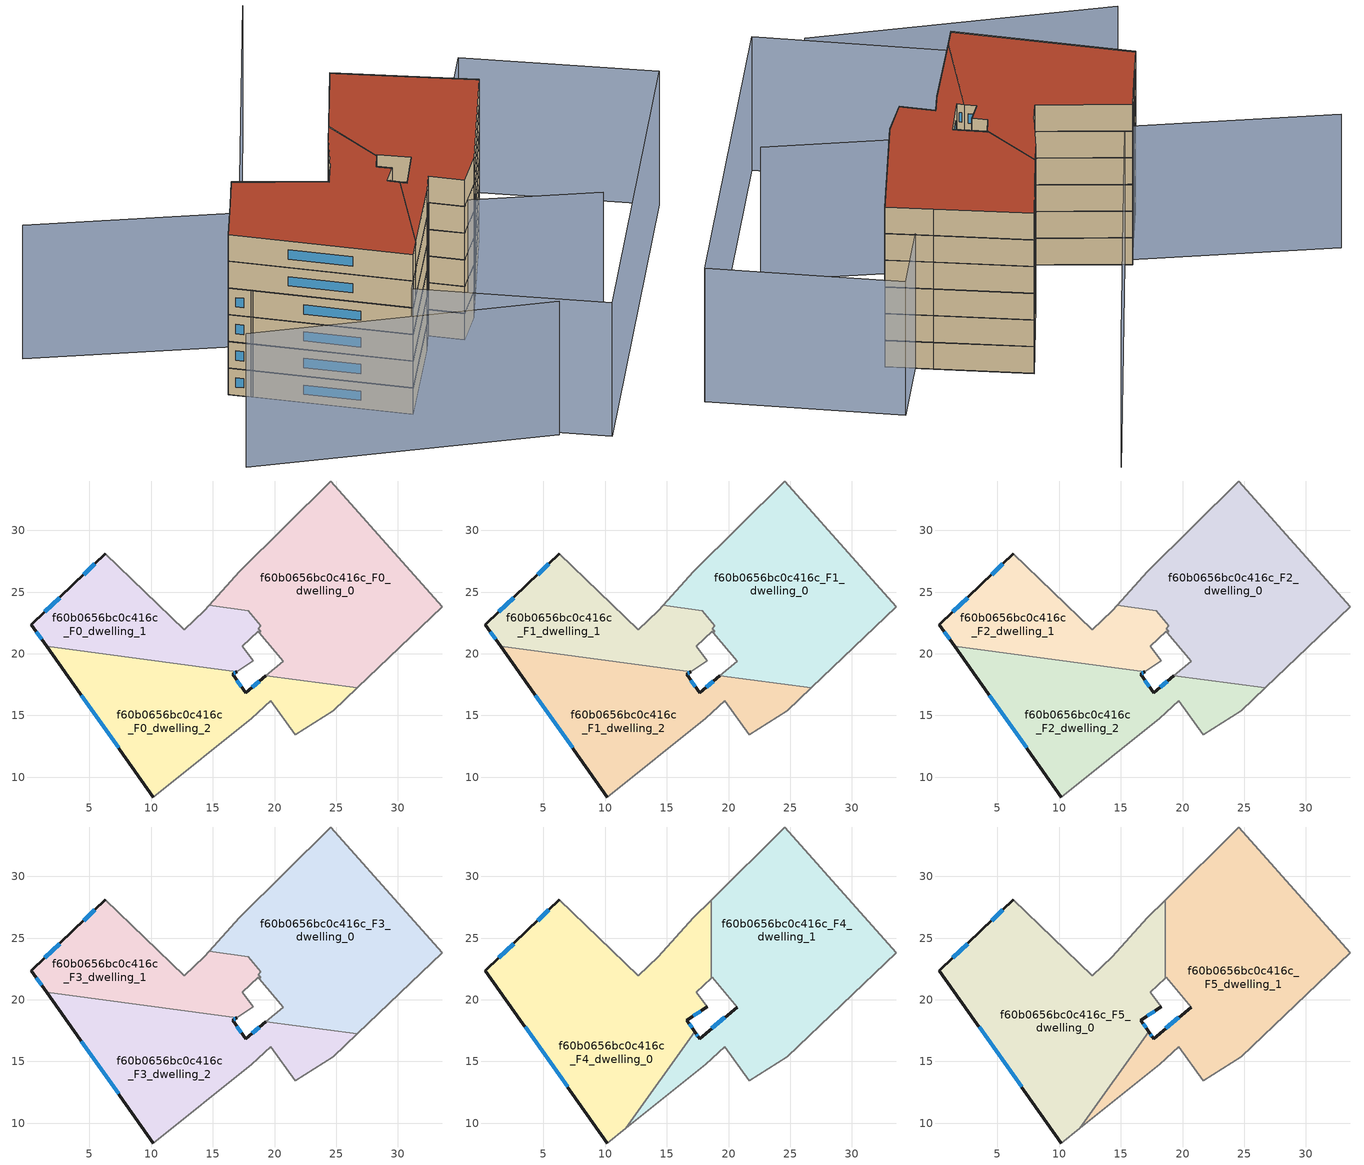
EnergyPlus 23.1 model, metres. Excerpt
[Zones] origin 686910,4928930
f60b0656bc0c416c_F0_dwelling_0
 floor ground (EU_floor_Construction): 33.6,23.81 30.67,27.1 24.55,34.01 17.16,26.65 14.7,23.92 17.87,23.49 18.9,22.26 18.68,22.05 18.88,21.82 18.76,21.72 20.69,19.41 19.29,18.23 26.7,17.23 z0
 wall adiabatic (EU_wall_Construction): 17.87,23.49 14.7,23.92 17.16,26.65 24.55,34.01 30.67,27.1 33.6,23.81 26.7,17.23 19.29,18.23 20.69,19.41 18.77,21.72 z0:3
 wall to f60b0656bc0c416c_F0_dwelling_1 (EU_wall_Construction): 18.76,21.72 18.88,21.82 18.68,22.05 18.9,22.26 17.87,23.49 z0:3
f60b0656bc0c416c_F0_dwelling_1
 floor ground (EU_floor_Construction): 18.29,19.43 17.39,20.63 18.67,21.83 18.76,21.72 18.88,21.82 18.68,22.05 18.9,22.26 17.87,23.49 14.7,23.92 14.31,23.48 12.7,21.95 6.26,28.1 3.68,25.62 0.28,22.37 1.52,20.62 16.92,18.55 z0
 wall outside (EU_wall_Construction): 1.52,20.62 0.28,22.37 3.68,25.62 6.26,28.1 z0:3
 wall adiabatic (EU_wall_Construction): 18.77,21.72 18.67,21.83 17.39,20.63 18.29,19.43 16.92,18.55 / 6.26,28.1 12.7,21.95 14.31,23.48 14.7,23.92 17.86,23.49 z0:3
 wall to f60b0656bc0c416c_F0_dwelling_2 (EU_wall_Construction): 16.92,18.55 1.52,20.62 z0:3
 window (EU_Window_Construction): 1.12,21.19 0.68,21.8 / 1.38,23.43 2.57,24.57 / 4.52,26.43 5.42,27.3 z0.98:2.02
f60b0656bc0c416c_F0_dwelling_2
 floor ground (EU_floor_Construction): 21.69,13.42 24.77,15.39 26.7,17.23 19.29,18.23 17.65,16.84 16.61,18.34 16.92,18.55 1.52,20.62 10.19,8.39 18.17,14.76 19.71,16.21 z0
 wall outside (EU_wall_Construction): 10.19,8.39 1.52,20.62 / 16.92,18.55 16.61,18.34 17.65,16.84 19.29,18.23 z0:3
 wall adiabatic (EU_wall_Construction): 19.29,18.23 26.7,17.23 24.77,15.39 21.69,13.42 19.71,16.21 18.17,14.76 10.19,8.39 z0:3
 window (EU_Window_Construction): 16.95,17.85 17.31,17.33 / 18.18,17.29 18.75,17.78 / 7.37,12.37 4.34,16.64 / 16.82,18.48 16.71,18.41 z0.98:2.02
f60b0656bc0c416c_F1_dwelling_0
 floor to f60b0656bc0c416c_F0_dwelling_0 (EU_floor_Construction): 33.6,23.81 30.67,27.1 24.55,34.01 17.16,26.65 14.7,23.92 17.87,23.49 18.9,22.26 18.68,22.05 18.88,21.82 18.76,21.72 20.69,19.41 19.29,18.23 26.7,17.23 z3
 wall adiabatic (EU_wall_Construction): 17.87,23.49 14.7,23.92 17.16,26.65 24.55,34.01 30.67,27.1 33.6,23.81 26.7,17.23 19.29,18.23 20.69,19.41 18.77,21.72 z3:6
 wall to f60b0656bc0c416c_F1_dwelling_1 (EU_wall_Construction): 18.76,21.72 18.88,21.82 18.68,22.05 18.9,22.26 17.87,23.49 z3:6
f60b0656bc0c416c_F1_dwelling_1
 floor to f60b0656bc0c416c_F0_dwelling_1 (EU_floor_Construction): 18.29,19.43 17.39,20.63 18.67,21.83 18.76,21.72 18.88,21.82 18.68,22.05 18.9,22.26 17.87,23.49 14.7,23.92 14.31,23.48 12.7,21.95 6.26,28.1 3.68,25.62 0.28,22.37 1.52,20.62 16.92,18.55 z3
 wall outside (EU_wall_Construction): 1.52,20.62 0.28,22.37 3.68,25.62 6.26,28.1 z3:6
 wall adiabatic (EU_wall_Construction): 18.77,21.72 18.67,21.83 17.39,20.63 18.29,19.43 16.92,18.55 / 6.26,28.1 12.7,21.95 14.31,23.48 14.7,23.92 17.86,23.49 z3:6
 wall to f60b0656bc0c416c_F1_dwelling_2 (EU_wall_Construction): 16.92,18.55 1.52,20.62 z3:6
 window (EU_Window_Construction): 1.12,21.19 0.68,21.8 / 1.38,23.43 2.57,24.57 / 4.52,26.43 5.42,27.3 z3.98:5.02
f60b0656bc0c416c_F1_dwelling_2
 floor to f60b0656bc0c416c_F0_dwelling_2 (EU_floor_Construction): 21.69,13.42 24.77,15.39 26.7,17.23 19.29,18.23 17.65,16.84 16.61,18.34 16.92,18.55 1.52,20.62 10.19,8.39 18.17,14.76 19.71,16.21 z3
 wall outside (EU_wall_Construction): 10.19,8.39 1.52,20.62 / 16.92,18.55 16.61,18.34 17.65,16.84 19.29,18.23 z3:6
 wall adiabatic (EU_wall_Construction): 19.29,18.23 26.7,17.23 24.77,15.39 21.69,13.42 19.71,16.21 18.17,14.76 10.19,8.39 z3:6
 window (EU_Window_Construction): 16.95,17.85 17.31,17.33 / 18.18,17.29 18.75,17.78 / 7.37,12.37 4.34,16.64 / 16.82,18.48 16.71,18.41 z3.98:5.02
f60b0656bc0c416c_F2_dwelling_0
 floor to f60b0656bc0c416c_F1_dwelling_0 (EU_floor_Construction): 33.6,23.81 30.67,27.1 24.55,34.01 17.16,26.65 14.7,23.92 17.87,23.49 18.9,22.26 18.68,22.05 18.88,21.82 18.76,21.72 20.69,19.41 19.29,18.23 26.7,17.23 z6
 wall adiabatic (EU_wall_Construction): 17.87,23.49 14.7,23.92 17.16,26.65 24.55,34.01 30.67,27.1 33.6,23.81 26.7,17.23 19.29,18.23 20.69,19.41 18.77,21.72 z6:9
 wall to f60b0656bc0c416c_F2_dwelling_1 (EU_wall_Construction): 18.76,21.72 18.88,21.82 18.68,22.05 18.9,22.26 17.87,23.49 z6:9
f60b0656bc0c416c_F2_dwelling_1
 floor to f60b0656bc0c416c_F1_dwelling_1 (EU_floor_Construction): 18.29,19.43 17.39,20.63 18.67,21.83 18.76,21.72 18.88,21.82 18.68,22.05 18.9,22.26 17.87,23.49 14.7,23.92 14.31,23.48 12.7,21.95 6.26,28.1 3.68,25.62 0.28,22.37 1.52,20.62 16.92,18.55 z6
 wall outside (EU_wall_Construction): 1.52,20.62 0.28,22.37 3.68,25.62 6.26,28.1 z6:9
 wall adiabatic (EU_wall_Construction): 18.77,21.72 18.67,21.83 17.39,20.63 18.29,19.43 16.92,18.55 / 6.26,28.1 12.7,21.95 14.31,23.48 14.7,23.92 17.86,23.49 z6:9
 wall to f60b0656bc0c416c_F2_dwelling_2 (EU_wall_Construction): 16.92,18.55 1.52,20.62 z6:9
 window (EU_Window_Construction): 1.12,21.19 0.68,21.8 / 1.38,23.43 2.57,24.57 / 4.52,26.43 5.42,27.3 z6.98:8.02
f60b0656bc0c416c_F2_dwelling_2
 floor to f60b0656bc0c416c_F1_dwelling_2 (EU_floor_Construction): 21.69,13.42 24.77,15.39 26.7,17.23 19.29,18.23 17.65,16.84 16.61,18.34 16.92,18.55 1.52,20.62 10.19,8.39 18.17,14.76 19.71,16.21 z6
 wall outside (EU_wall_Construction): 10.19,8.39 1.52,20.62 / 16.92,18.55 16.61,18.34 17.65,16.84 19.29,18.23 z6:9
 wall adiabatic (EU_wall_Construction): 19.29,18.23 26.7,17.23 24.77,15.39 21.69,13.42 19.71,16.21 18.17,14.76 10.19,8.39 z6:9
 window (EU_Window_Construction): 16.95,17.85 17.31,17.33 / 18.18,17.29 18.75,17.78 / 7.37,12.37 4.34,16.64 / 16.82,18.48 16.71,18.41 z6.98:8.02
f60b0656bc0c416c_F3_dwelling_0
 floor to f60b0656bc0c416c_F2_dwelling_0 (EU_floor_Construction): 33.6,23.81 30.67,27.1 24.55,34.01 17.16,26.65 14.7,23.92 17.87,23.49 18.9,22.26 18.68,22.05 18.88,21.82 18.76,21.72 20.69,19.41 19.29,18.23 26.7,17.23 z9
 wall adiabatic (EU_wall_Construction): 17.87,23.49 14.7,23.92 17.16,26.65 24.55,34.01 30.67,27.1 33.6,23.81 26.7,17.23 19.29,18.23 20.69,19.41 18.77,21.72 z9:12
 wall to f60b0656bc0c416c_F3_dwelling_1 (EU_wall_Construction): 18.76,21.72 18.88,21.82 18.68,22.05 18.9,22.26 17.87,23.49 z9:12
f60b0656bc0c416c_F3_dwelling_1
 floor to f60b0656bc0c416c_F2_dwelling_1 (EU_floor_Construction): 18.29,19.43 17.39,20.63 18.67,21.83 18.76,21.72 18.88,21.82 18.68,22.05 18.9,22.26 17.87,23.49 14.7,23.92 14.31,23.48 12.7,21.95 6.26,28.1 3.68,25.62 0.28,22.37 1.52,20.62 16.92,18.55 z9
 wall outside (EU_wall_Construction): 1.52,20.62 0.28,22.37 3.68,25.62 6.26,28.1 z9:12
 wall adiabatic (EU_wall_Construction): 18.77,21.72 18.67,21.83 17.39,20.63 18.29,19.43 16.92,18.55 / 6.26,28.1 12.7,21.95 14.31,23.48 14.7,23.92 17.86,23.49 z9:12
 wall to f60b0656bc0c416c_F3_dwelling_2 (EU_wall_Construction): 16.92,18.55 1.52,20.62 z9:12
 window (EU_Window_Construction): 1.12,21.19 0.68,21.8 / 1.38,23.43 2.57,24.57 / 4.52,26.43 5.42,27.3 z9.98:11.02
f60b0656bc0c416c_F3_dwelling_2
 floor to f60b0656bc0c416c_F2_dwelling_2 (EU_floor_Construction): 21.69,13.42 24.77,15.39 26.7,17.23 19.29,18.23 17.65,16.84 16.61,18.34 16.92,18.55 1.52,20.62 10.19,8.39 18.17,14.76 19.71,16.21 z9
 wall outside (EU_wall_Construction): 10.19,8.39 1.52,20.62 / 16.92,18.55 16.61,18.34 17.65,16.84 19.29,18.23 z9:12
 wall adiabatic (EU_wall_Construction): 19.29,18.23 26.7,17.23 24.77,15.39 21.69,13.42 19.71,16.21 18.17,14.76 10.19,8.39 z9:12
 window (EU_Window_Construction): 16.95,17.85 17.31,17.33 / 18.18,17.29 18.75,17.78 / 7.37,12.37 4.34,16.64 / 16.82,18.48 16.71,18.41 z9.98:11.02
f60b0656bc0c416c_F4_dwelling_0
 floor to f60b0656bc0c416c_F3_dwelling_0 (EU_floor_Construction): 18.6,22.61 18.6,28.09 17.16,26.65 14.7,23.92 17.87,23.49 z12
 floor to f60b0656bc0c416c_F3_dwelling_1 (EU_floor_Construction): 18.29,19.43 17.39,20.63 18.6,21.77 18.6,22.61 17.87,23.49 14.7,23.92 14.31,23.48 12.7,21.95 6.26,28.1 3.68,25.62 0.28,22.37 1.52,20.62 16.92,18.55 z12
 floor to f60b0656bc0c416c_F3_dwelling_2 (EU_floor_Construction): 11.68,9.59 17.25,17.41 16.61,18.34 16.92,18.55 1.52,20.62 10.19,8.39 z12
 wall outside (EU_wall_Construction): 18.29,19.43 16.61,18.34 17.25,17.41 / 10.19,8.39 0.28,22.37 3.68,25.62 6.26,28.1 z12:15
 wall adiabatic (EU_wall_Construction): 6.26,28.1 12.7,21.95 14.31,23.48 17.16,26.65 18.6,28.09 / 18.6,21.77 17.39,20.63 18.29,19.43 / 11.68,9.58 10.19,8.39 z12:15
 wall to f60b0656bc0c416c_F4_dwelling_1 (EU_wall_Construction): 18.6,28.09 18.6,21.77 / 17.25,17.41 11.68,9.58 z12:15
 window (EU_Window_Construction): 4.52,26.43 5.42,27.3 / 17.74,19.08 17.16,18.7 / 16.82,18.04 17.04,17.72 / 6.97,12.94 3.5,17.83 / 1.38,23.43 2.57,24.57 z12.98:14.02
f60b0656bc0c416c_F4_dwelling_1
 floor to f60b0656bc0c416c_F3_dwelling_0 (EU_floor_Construction): 33.6,23.81 30.67,27.1 24.55,34.01 18.6,28.09 18.6,22.61 18.9,22.26 18.68,22.05 18.88,21.82 18.76,21.72 20.69,19.41 19.29,18.23 26.7,17.23 z12
 floor to f60b0656bc0c416c_F3_dwelling_1 (EU_floor_Construction): 18.88,21.82 18.68,22.05 18.9,22.26 18.6,22.61 18.6,21.77 18.67,21.83 18.76,21.72 z12
 floor to f60b0656bc0c416c_F3_dwelling_2 (EU_floor_Construction): 24.77,15.39 26.7,17.23 19.29,18.23 17.65,16.84 17.25,17.41 11.68,9.59 18.17,14.76 19.71,16.21 21.69,13.42 z12
 wall outside (EU_wall_Construction): 17.25,17.41 17.65,16.84 20.69,19.41 z12:15
 wall adiabatic (EU_wall_Construction): 20.69,19.41 18.67,21.83 18.6,21.77 / 18.6,28.09 24.55,34.01 30.67,27.1 33.6,23.81 24.77,15.39 21.69,13.42 19.71,16.21 18.17,14.76 11.68,9.58 z12:15
 window (EU_Window_Construction): 17.38,17.23 17.52,17.03 / 18.64,17.68 19.7,18.58 z12.98:14.02
f60b0656bc0c416c_F5_dwelling_0
 floor to f60b0656bc0c416c_F4_dwelling_0 (EU_floor_Construction): 11.68,9.58 17.25,17.41 16.61,18.34 18.29,19.43 17.39,20.63 18.6,21.77 18.6,28.09 17.16,26.65 14.31,23.48 12.7,21.95 6.26,28.1 3.68,25.62 0.28,22.37 10.19,8.39 z15
 wall outside (EU_wall_Construction): 18.29,19.43 16.61,18.34 17.25,17.41 / 10.19,8.39 0.28,22.37 3.68,25.62 6.26,28.1 z15:18
 wall adiabatic (EU_wall_Construction): 6.26,28.1 12.7,21.95 14.31,23.48 17.16,26.65 18.6,28.09 / 18.6,21.77 17.39,20.63 18.29,19.43 / 11.68,9.58 10.19,8.39 z15:18
 wall to f60b0656bc0c416c_F5_dwelling_1 (EU_wall_Construction): 18.6,28.09 18.6,21.77 / 17.25,17.41 11.68,9.58 z15:18
 window (EU_Window_Construction): 4.52,26.43 5.42,27.3 / 17.74,19.08 17.16,18.7 / 16.82,18.04 17.04,17.72 / 6.97,12.94 3.5,17.83 / 1.38,23.43 2.57,24.57 z15.98:17.02
 roof outside (EU_roof_Construction): 18.6,28.09 18.6,21.77 17.39,20.63 18.29,19.43 16.61,18.34 17.25,17.41 11.68,9.58 10.19,8.39 0.28,22.37 3.68,25.62 6.26,28.1 12.7,21.95 14.31,23.48 17.16,26.65 z18
f60b0656bc0c416c_F5_dwelling_1
 floor to f60b0656bc0c416c_F4_dwelling_1 (EU_floor_Construction): 24.77,15.39 33.6,23.81 30.67,27.1 24.55,34.01 18.6,28.09 18.6,21.77 18.67,21.83 20.69,19.41 17.65,16.84 17.25,17.41 11.68,9.58 18.17,14.76 19.71,16.21 21.69,13.42 z15
 wall outside (EU_wall_Construction): 17.25,17.41 17.65,16.84 20.69,19.41 z15:18
 wall adiabatic (EU_wall_Construction): 20.69,19.41 18.67,21.83 18.6,21.77 / 18.6,28.09 24.55,34.01 30.67,27.1 33.6,23.81 24.77,15.39 21.69,13.42 19.71,16.21 18.17,14.76 11.68,9.58 z15:18
 window (EU_Window_Construction): 17.38,17.23 17.52,17.03 / 18.64,17.68 19.7,18.58 z15.98:17.02
 roof outside (EU_roof_Construction): 30.67,27.1 33.6,23.81 24.77,15.39 21.69,13.42 19.71,16.21 18.17,14.76 11.68,9.58 17.25,17.41 17.65,16.84 20.69,19.41 18.67,21.83 18.6,21.77 18.6,28.09 24.55,34.01 z18
shading: -6.38,13.16 17.55,-3.14 / 32.29,6.27 -9.21,39.48 / 29.01,49.98 6.75,27.61 / 37.48,30.52 49.1,16.19 / 49.1,16.19 20.88,-6.69 / 20.88,-6.69 9.26,7.64 / 9.26,7.64 37.48,30.52 z0:15
[Building]
EU S2 Campaign: North Axis=0; Terrain=City; Solar Distribution=FullExterior
[Site:Location]
Bologna: Latitude=44.5; Longitude=11.25; Time Zone=1; Elevation=37
[SizingPeriod:WeatherFileDays]
AnnualSizingPeriod: Begin Month=1; Begin Day of Month=1; End Month=12; End Day of Month=31; Day of Week for Start Day=Monday; Use Weather File Daylight Saving Period=No; Use Weather File Rain and Snow Indicators=No
[MATERIAL]
EU_InternalMass_Material: Roughness=MediumRough; Thickness=0.1; Conductivity=1; Density=1800; Specific Heat=900; Thermal Absorptance=0.9; Solar Absorptance=0.7; Visible Absorptance=0.7
[MATERIAL:NOMASS] Roughness=MediumRough; Thermal Absorptance=0.9; Solar Absorptance=0.7; Visible Absorptance=0.7
Name | Thermal Resistance
EU_wall_NoMass | 0.905828
EU_roof_NoMass | 0.37593
EU_floor_NoMass | 0.67114
[WINDOWMATERIAL:SIMPLEGLAZINGSYSTEM]
EU_Window_SimpleGlazing: UFactor=4.52486; Solar Heat Gain Coefficient=0.85; Visible Transmittance=0.85
[CONSTRUCTION]
EU_wall_Construction: EU_wall_NoMass
EU_roof_Construction: EU_roof_NoMass
EU_floor_Construction: EU_floor_NoMass
EU_InternalMass_Construction: EU_InternalMass_Material
EU_Window_Construction: EU_Window_SimpleGlazing
[ZONE] Type=1; Multiplier=1; Ceiling Height=autocalculate; Floor Area=autocalculate; Part of Total Floor Area=Yes
Name | Volume
f60b0656bc0c416c_F0_dwelling_0; f60b0656bc0c416c_F1_dwelling_0; f60b0656bc0c416c_F2_dwelling_0; f60b0656bc0c416c_F3_dwelling_0 | 498.037
f60b0656bc0c416c_F4_dwelling_0 | 571.848
f60b0656bc0c416c_F5_dwelling_0 | 571.854
f60b0656bc0c416c_F0_dwelling_1; f60b0656bc0c416c_F1_dwelling_1; f60b0656bc0c416c_F2_dwelling_1; f60b0656bc0c416c_F3_dwelling_1 | 264.399
f60b0656bc0c416c_F4_dwelling_1 | 571.829
f60b0656bc0c416c_F5_dwelling_1 | 571.834
f60b0656bc0c416c_F0_dwelling_2; f60b0656bc0c416c_F1_dwelling_2; f60b0656bc0c416c_F2_dwelling_2; f60b0656bc0c416c_F3_dwelling_2 | 381.252
[INTERNALMASS] Construction=EU_InternalMass_Construction
Name | Zone or ZoneList | Surface Area
f60b0656bc0c416c_F0_dwelling_0_EU_InternalMass | f60b0656bc0c416c_F0_dwelling_0 | 166.011
f60b0656bc0c416c_F0_dwelling_1_EU_InternalMass | f60b0656bc0c416c_F0_dwelling_1 | 88.1339
f60b0656bc0c416c_F0_dwelling_2_EU_InternalMass | f60b0656bc0c416c_F0_dwelling_2 | 127.084
f60b0656bc0c416c_F1_dwelling_0_EU_InternalMass | f60b0656bc0c416c_F1_dwelling_0 | 166.011
f60b0656bc0c416c_F1_dwelling_1_EU_InternalMass | f60b0656bc0c416c_F1_dwelling_1 | 88.1339
f60b0656bc0c416c_F1_dwelling_2_EU_InternalMass | f60b0656bc0c416c_F1_dwelling_2 | 127.084
f60b0656bc0c416c_F2_dwelling_0_EU_InternalMass | f60b0656bc0c416c_F2_dwelling_0 | 166.011
f60b0656bc0c416c_F2_dwelling_1_EU_InternalMass | f60b0656bc0c416c_F2_dwelling_1 | 88.1339
f60b0656bc0c416c_F2_dwelling_2_EU_InternalMass | f60b0656bc0c416c_F2_dwelling_2 | 127.084
f60b0656bc0c416c_F3_dwelling_0_EU_InternalMass | f60b0656bc0c416c_F3_dwelling_0 | 166.011
f60b0656bc0c416c_F3_dwelling_1_EU_InternalMass | f60b0656bc0c416c_F3_dwelling_1 | 88.1339
f60b0656bc0c416c_F3_dwelling_2_EU_InternalMass | f60b0656bc0c416c_F3_dwelling_2 | 127.084
f60b0656bc0c416c_F4_dwelling_0_EU_InternalMass | f60b0656bc0c416c_F4_dwelling_0 | 190.618
f60b0656bc0c416c_F4_dwelling_1_EU_InternalMass | f60b0656bc0c416c_F4_dwelling_1 | 190.611
f60b0656bc0c416c_F5_dwelling_0_EU_InternalMass | f60b0656bc0c416c_F5_dwelling_0 | 190.618
f60b0656bc0c416c_F5_dwelling_1_EU_InternalMass | f60b0656bc0c416c_F5_dwelling_1 | 190.611
[OTHEREQUIPMENT] Fuel Type=Electricity; Design Level Calculation Method=Watts/Area; Power per Zone Floor Area=1; Fraction Latent=0; Fraction Radiant=0; Fraction Lost=0; Carbon Dioxide Generation Rate=0; EndUse Subcategory=EU_Step8_InternalGains
Name | Zone or ZoneList or Space or SpaceList | Schedule
EU_Step8_InternalGain_f60b0656bc0c416c_F0_dwelling_0_f000 | f60b0656bc0c416c_F0_dwelling_0 | EU_Step8_GainSchedule_f60b0656bc0c416c_F0_dwelling_0_f000
EU_Step8_InternalGain_f60b0656bc0c416c_F0_dwelling_1_f000 | f60b0656bc0c416c_F0_dwelling_1 | EU_Step8_GainSchedule_f60b0656bc0c416c_F0_dwelling_1_f000
EU_Step8_InternalGain_f60b0656bc0c416c_F0_dwelling_2_f000 | f60b0656bc0c416c_F0_dwelling_2 | EU_Step8_GainSchedule_f60b0656bc0c416c_F0_dwelling_2_f000
EU_Step8_InternalGain_f60b0656bc0c416c_F1_dwelling_0_f000 | f60b0656bc0c416c_F1_dwelling_0 | EU_Step8_GainSchedule_f60b0656bc0c416c_F1_dwelling_0_f000
EU_Step8_InternalGain_f60b0656bc0c416c_F1_dwelling_1_f000 | f60b0656bc0c416c_F1_dwelling_1 | EU_Step8_GainSchedule_f60b0656bc0c416c_F1_dwelling_1_f000
EU_Step8_InternalGain_f60b0656bc0c416c_F1_dwelling_2_f000 | f60b0656bc0c416c_F1_dwelling_2 | EU_Step8_GainSchedule_f60b0656bc0c416c_F1_dwelling_2_f000
EU_Step8_InternalGain_f60b0656bc0c416c_F2_dwelling_0_f000 | f60b0656bc0c416c_F2_dwelling_0 | EU_Step8_GainSchedule_f60b0656bc0c416c_F2_dwelling_0_f000
EU_Step8_InternalGain_f60b0656bc0c416c_F2_dwelling_1_f000 | f60b0656bc0c416c_F2_dwelling_1 | EU_Step8_GainSchedule_f60b0656bc0c416c_F2_dwelling_1_f000
EU_Step8_InternalGain_f60b0656bc0c416c_F2_dwelling_2_f000 | f60b0656bc0c416c_F2_dwelling_2 | EU_Step8_GainSchedule_f60b0656bc0c416c_F2_dwelling_2_f000
EU_Step8_InternalGain_f60b0656bc0c416c_F3_dwelling_0_f000 | f60b0656bc0c416c_F3_dwelling_0 | EU_Step8_GainSchedule_f60b0656bc0c416c_F3_dwelling_0_f000
EU_Step8_InternalGain_f60b0656bc0c416c_F3_dwelling_1_f000 | f60b0656bc0c416c_F3_dwelling_1 | EU_Step8_GainSchedule_f60b0656bc0c416c_F3_dwelling_1_f000
EU_Step8_InternalGain_f60b0656bc0c416c_F3_dwelling_2_f000 | f60b0656bc0c416c_F3_dwelling_2 | EU_Step8_GainSchedule_f60b0656bc0c416c_F3_dwelling_2_f000
EU_Step8_InternalGain_f60b0656bc0c416c_F4_dwelling_0_f000 | f60b0656bc0c416c_F4_dwelling_0 | EU_Step8_GainSchedule_f60b0656bc0c416c_F4_dwelling_0_f000
EU_Step8_InternalGain_f60b0656bc0c416c_F4_dwelling_1_f000 | f60b0656bc0c416c_F4_dwelling_1 | EU_Step8_GainSchedule_f60b0656bc0c416c_F4_dwelling_1_f000
EU_Step8_InternalGain_f60b0656bc0c416c_F5_dwelling_0_f000 | f60b0656bc0c416c_F5_dwelling_0 | EU_Step8_GainSchedule_f60b0656bc0c416c_F5_dwelling_0_f000
EU_Step8_InternalGain_f60b0656bc0c416c_F5_dwelling_1_f000 | f60b0656bc0c416c_F5_dwelling_1 | EU_Step8_GainSchedule_f60b0656bc0c416c_F5_dwelling_1_f000
[ZONEVENTILATION:DESIGNFLOWRATE] Schedule=EU_AlwaysOn; Design Flow Rate Calculation Method=AirChanges/Hour; Air Changes per Hour=0.73129; Ventilation Type=Natural; Fan Pressure Rise=0; Fan Total Efficiency=1; Constant Term Coefficient=1; Temperature Term Coefficient=0; Velocity Term Coefficient=0; Velocity Squared Term Coefficient=0; Minimum Indoor Temperature=-100; Maximum Indoor Temperature=100; Delta Temperature=-100; Minimum Outdoor Temperature=-100; Maximum Outdoor Temperature=100; Maximum Wind Speed=40
Name | Zone or ZoneList or Space or SpaceList
EU_ConstantAir_f60b0656bc0c416c_F0_dwelling_0 | f60b0656bc0c416c_F0_dwelling_0
EU_ConstantAir_f60b0656bc0c416c_F0_dwelling_1 | f60b0656bc0c416c_F0_dwelling_1
EU_ConstantAir_f60b0656bc0c416c_F0_dwelling_2 | f60b0656bc0c416c_F0_dwelling_2
EU_ConstantAir_f60b0656bc0c416c_F1_dwelling_0 | f60b0656bc0c416c_F1_dwelling_0
EU_ConstantAir_f60b0656bc0c416c_F1_dwelling_1 | f60b0656bc0c416c_F1_dwelling_1
EU_ConstantAir_f60b0656bc0c416c_F1_dwelling_2 | f60b0656bc0c416c_F1_dwelling_2
EU_ConstantAir_f60b0656bc0c416c_F2_dwelling_0 | f60b0656bc0c416c_F2_dwelling_0
EU_ConstantAir_f60b0656bc0c416c_F2_dwelling_1 | f60b0656bc0c416c_F2_dwelling_1
EU_ConstantAir_f60b0656bc0c416c_F2_dwelling_2 | f60b0656bc0c416c_F2_dwelling_2
EU_ConstantAir_f60b0656bc0c416c_F3_dwelling_0 | f60b0656bc0c416c_F3_dwelling_0
EU_ConstantAir_f60b0656bc0c416c_F3_dwelling_1 | f60b0656bc0c416c_F3_dwelling_1
EU_ConstantAir_f60b0656bc0c416c_F3_dwelling_2 | f60b0656bc0c416c_F3_dwelling_2
EU_ConstantAir_f60b0656bc0c416c_F4_dwelling_0 | f60b0656bc0c416c_F4_dwelling_0
EU_ConstantAir_f60b0656bc0c416c_F4_dwelling_1 | f60b0656bc0c416c_F4_dwelling_1
EU_ConstantAir_f60b0656bc0c416c_F5_dwelling_0 | f60b0656bc0c416c_F5_dwelling_0
EU_ConstantAir_f60b0656bc0c416c_F5_dwelling_1 | f60b0656bc0c416c_F5_dwelling_1
[HVACTEMPLATE:THERMOSTAT] Constant Heating Setpoint=20; Constant Cooling Setpoint=50
EU_HeatOnly_f60b0656bc0c416c_F0_dwelling_0; EU_HeatOnly_f60b0656bc0c416c_F0_dwelling_1; EU_HeatOnly_f60b0656bc0c416c_F0_dwelling_2; EU_HeatOnly_f60b0656bc0c416c_F1_dwelling_0; EU_HeatOnly_f60b0656bc0c416c_F1_dwelling_1; EU_HeatOnly_f60b0656bc0c416c_F1_dwelling_2; EU_HeatOnly_f60b0656bc0c416c_F2_dwelling_0; EU_HeatOnly_f60b0656bc0c416c_F2_dwelling_1; EU_HeatOnly_f60b0656bc0c416c_F2_dwelling_2; EU_HeatOnly_f60b0656bc0c416c_F3_dwelling_0; EU_HeatOnly_f60b0656bc0c416c_F3_dwelling_1; EU_HeatOnly_f60b0656bc0c416c_F3_dwelling_2; EU_HeatOnly_f60b0656bc0c416c_F4_dwelling_0; EU_HeatOnly_f60b0656bc0c416c_F4_dwelling_1; EU_HeatOnly_f60b0656bc0c416c_F5_dwelling_0; EU_HeatOnly_f60b0656bc0c416c_F5_dwelling_1
[HVACTEMPLATE:ZONE:IDEALLOADSAIRSYSTEM] System Availability Schedule=EU_AlwaysOn; Maximum Heating Supply Air Temperature=50; Minimum Cooling Supply Air Temperature=13; Maximum Heating Supply Air Humidity Ratio=0.0156; Minimum Cooling Supply Air Humidity Ratio=0.0077; Heating Limit=NoLimit; Cooling Limit=NoLimit; Heating Availability Schedule=EU_AlwaysOn; Cooling Availability Schedule=EU_CoolingOff; Dehumidification Control Type=ConstantSensibleHeatRatio; Cooling Sensible Heat Ratio=0.7; Dehumidification Setpoint=60; Humidification Control Type=None; Humidification Setpoint=30; Outdoor Air Method=None; Outdoor Air Flow Rate per Person=0.00944; Outdoor Air Flow Rate per Zone Floor Area=0; Outdoor Air Flow Rate per Zone=0; Demand Controlled Ventilation Type=None; Outdoor Air Economizer Type=NoEconomizer; Heat Recovery Type=None; Sensible Heat Recovery Effectiveness=0.7; Latent Heat Recovery Effectiveness=0.65
Name | Template Thermostat
f60b0656bc0c416c_F0_dwelling_0 | EU_HeatOnly_f60b0656bc0c416c_F0_dwelling_0
f60b0656bc0c416c_F0_dwelling_1 | EU_HeatOnly_f60b0656bc0c416c_F0_dwelling_1
f60b0656bc0c416c_F0_dwelling_2 | EU_HeatOnly_f60b0656bc0c416c_F0_dwelling_2
f60b0656bc0c416c_F1_dwelling_0 | EU_HeatOnly_f60b0656bc0c416c_F1_dwelling_0
f60b0656bc0c416c_F1_dwelling_1 | EU_HeatOnly_f60b0656bc0c416c_F1_dwelling_1
f60b0656bc0c416c_F1_dwelling_2 | EU_HeatOnly_f60b0656bc0c416c_F1_dwelling_2
f60b0656bc0c416c_F2_dwelling_0 | EU_HeatOnly_f60b0656bc0c416c_F2_dwelling_0
f60b0656bc0c416c_F2_dwelling_1 | EU_HeatOnly_f60b0656bc0c416c_F2_dwelling_1
f60b0656bc0c416c_F2_dwelling_2 | EU_HeatOnly_f60b0656bc0c416c_F2_dwelling_2
f60b0656bc0c416c_F3_dwelling_0 | EU_HeatOnly_f60b0656bc0c416c_F3_dwelling_0
f60b0656bc0c416c_F3_dwelling_1 | EU_HeatOnly_f60b0656bc0c416c_F3_dwelling_1
f60b0656bc0c416c_F3_dwelling_2 | EU_HeatOnly_f60b0656bc0c416c_F3_dwelling_2
f60b0656bc0c416c_F4_dwelling_0 | EU_HeatOnly_f60b0656bc0c416c_F4_dwelling_0
f60b0656bc0c416c_F4_dwelling_1 | EU_HeatOnly_f60b0656bc0c416c_F4_dwelling_1
f60b0656bc0c416c_F5_dwelling_0 | EU_HeatOnly_f60b0656bc0c416c_F5_dwelling_0
f60b0656bc0c416c_F5_dwelling_1 | EU_HeatOnly_f60b0656bc0c416c_F5_dwelling_1
[SIZING:ZONE] Zone Cooling Design Supply Air Temperature Input Method=SupplyAirTemperature; Zone Cooling Design Supply Air Temperature=13; Zone Heating Design Supply Air Temperature Input Method=SupplyAirTemperature; Zone Heating Design Supply Air Temperature=50; Zone Cooling Design Supply Air Humidity Ratio=0.008; Zone Heating Design Supply Air Humidity Ratio=0.008; Cooling Design Air Flow Method=DesignDay; Cooling Design Air Flow Rate=0; Cooling Minimum Air Flow per Zone Floor Area=0.000762; Cooling Minimum Air Flow=0; Cooling Minimum Air Flow Fraction=0.2; Heating Design Air Flow Method=DesignDay; Heating Design Air Flow Rate=0; Heating Maximum Air Flow per Zone Floor Area=0.002032; Heating Maximum Air Flow=0.141576; Heating Maximum Air Flow Fraction=0.3; Account for Dedicated Outdoor Air System=No; Dedicated Outdoor Air System Control Strategy=NeutralSupplyAir; Dedicated Outdoor Air Low Setpoint Temperature for Design=autosize; Dedicated Outdoor Air High Setpoint Temperature for Design=autosize; Zone Load Sizing Method=Sensible Load Only No Latent Load; Zone Latent Cooling Design Supply Air Humidity Ratio Input Method=HumidityRatioDifference; Zone Cooling Design Supply Air Humidity Ratio Difference=0.005; Zone Latent Heating Design Supply Air Humidity Ratio Input Method=HumidityRatioDifference; Zone Humidification Design Supply Air Humidity Ratio Difference=0.005
f60b0656bc0c416c_F0_dwelling_0; f60b0656bc0c416c_F0_dwelling_1; f60b0656bc0c416c_F0_dwelling_2; f60b0656bc0c416c_F1_dwelling_0; f60b0656bc0c416c_F1_dwelling_1; f60b0656bc0c416c_F1_dwelling_2; f60b0656bc0c416c_F2_dwelling_0; f60b0656bc0c416c_F2_dwelling_1; f60b0656bc0c416c_F2_dwelling_2; f60b0656bc0c416c_F3_dwelling_0; f60b0656bc0c416c_F3_dwelling_1; f60b0656bc0c416c_F3_dwelling_2; f60b0656bc0c416c_F4_dwelling_0; f60b0656bc0c416c_F4_dwelling_1; f60b0656bc0c416c_F5_dwelling_0; f60b0656bc0c416c_F5_dwelling_1
[SCHEDULE:CONSTANT]
Name | Hourly Value
EU_AlwaysOn | 1
EU_CoolingOff | 0
[SCHEDULE:FILE] Column Number=1; Rows to Skip at Top=0; Number of Hours of Data=8760; Column Separator=Comma; Interpolate to Timestep=No; Minutes per Item=60; Adjust Schedule for Daylight Savings=Yes
Name | File
EU_Step8_GainSchedule_f60b0656bc0c416c_F0_dwelling_0_f000 | ../../schedules/f60b0656bc0c416c/f60b0656bc0c416c_F0_dwelling_0_f000_gain.csv
EU_Step8_GainSchedule_f60b0656bc0c416c_F0_dwelling_1_f000 | ../../schedules/f60b0656bc0c416c/f60b0656bc0c416c_F0_dwelling_1_f000_gain.csv
EU_Step8_GainSchedule_f60b0656bc0c416c_F0_dwelling_2_f000 | ../../schedules/f60b0656bc0c416c/f60b0656bc0c416c_F0_dwelling_2_f000_gain.csv
EU_Step8_GainSchedule_f60b0656bc0c416c_F1_dwelling_0_f000 | ../../schedules/f60b0656bc0c416c/f60b0656bc0c416c_F1_dwelling_0_f000_gain.csv
EU_Step8_GainSchedule_f60b0656bc0c416c_F1_dwelling_1_f000 | ../../schedules/f60b0656bc0c416c/f60b0656bc0c416c_F1_dwelling_1_f000_gain.csv
EU_Step8_GainSchedule_f60b0656bc0c416c_F1_dwelling_2_f000 | ../../schedules/f60b0656bc0c416c/f60b0656bc0c416c_F1_dwelling_2_f000_gain.csv
EU_Step8_GainSchedule_f60b0656bc0c416c_F2_dwelling_0_f000 | ../../schedules/f60b0656bc0c416c/f60b0656bc0c416c_F2_dwelling_0_f000_gain.csv
EU_Step8_GainSchedule_f60b0656bc0c416c_F2_dwelling_1_f000 | ../../schedules/f60b0656bc0c416c/f60b0656bc0c416c_F2_dwelling_1_f000_gain.csv
EU_Step8_GainSchedule_f60b0656bc0c416c_F2_dwelling_2_f000 | ../../schedules/f60b0656bc0c416c/f60b0656bc0c416c_F2_dwelling_2_f000_gain.csv
EU_Step8_GainSchedule_f60b0656bc0c416c_F3_dwelling_0_f000 | ../../schedules/f60b0656bc0c416c/f60b0656bc0c416c_F3_dwelling_0_f000_gain.csv
EU_Step8_GainSchedule_f60b0656bc0c416c_F3_dwelling_1_f000 | ../../schedules/f60b0656bc0c416c/f60b0656bc0c416c_F3_dwelling_1_f000_gain.csv
EU_Step8_GainSchedule_f60b0656bc0c416c_F3_dwelling_2_f000 | ../../schedules/f60b0656bc0c416c/f60b0656bc0c416c_F3_dwelling_2_f000_gain.csv
EU_Step8_GainSchedule_f60b0656bc0c416c_F4_dwelling_0_f000 | ../../schedules/f60b0656bc0c416c/f60b0656bc0c416c_F4_dwelling_0_f000_gain.csv
EU_Step8_GainSchedule_f60b0656bc0c416c_F4_dwelling_1_f000 | ../../schedules/f60b0656bc0c416c/f60b0656bc0c416c_F4_dwelling_1_f000_gain.csv
EU_Step8_GainSchedule_f60b0656bc0c416c_F5_dwelling_0_f000 | ../../schedules/f60b0656bc0c416c/f60b0656bc0c416c_F5_dwelling_0_f000_gain.csv
EU_Step8_GainSchedule_f60b0656bc0c416c_F5_dwelling_1_f000 | ../../schedules/f60b0656bc0c416c/f60b0656bc0c416c_F5_dwelling_1_f000_gain.csv
